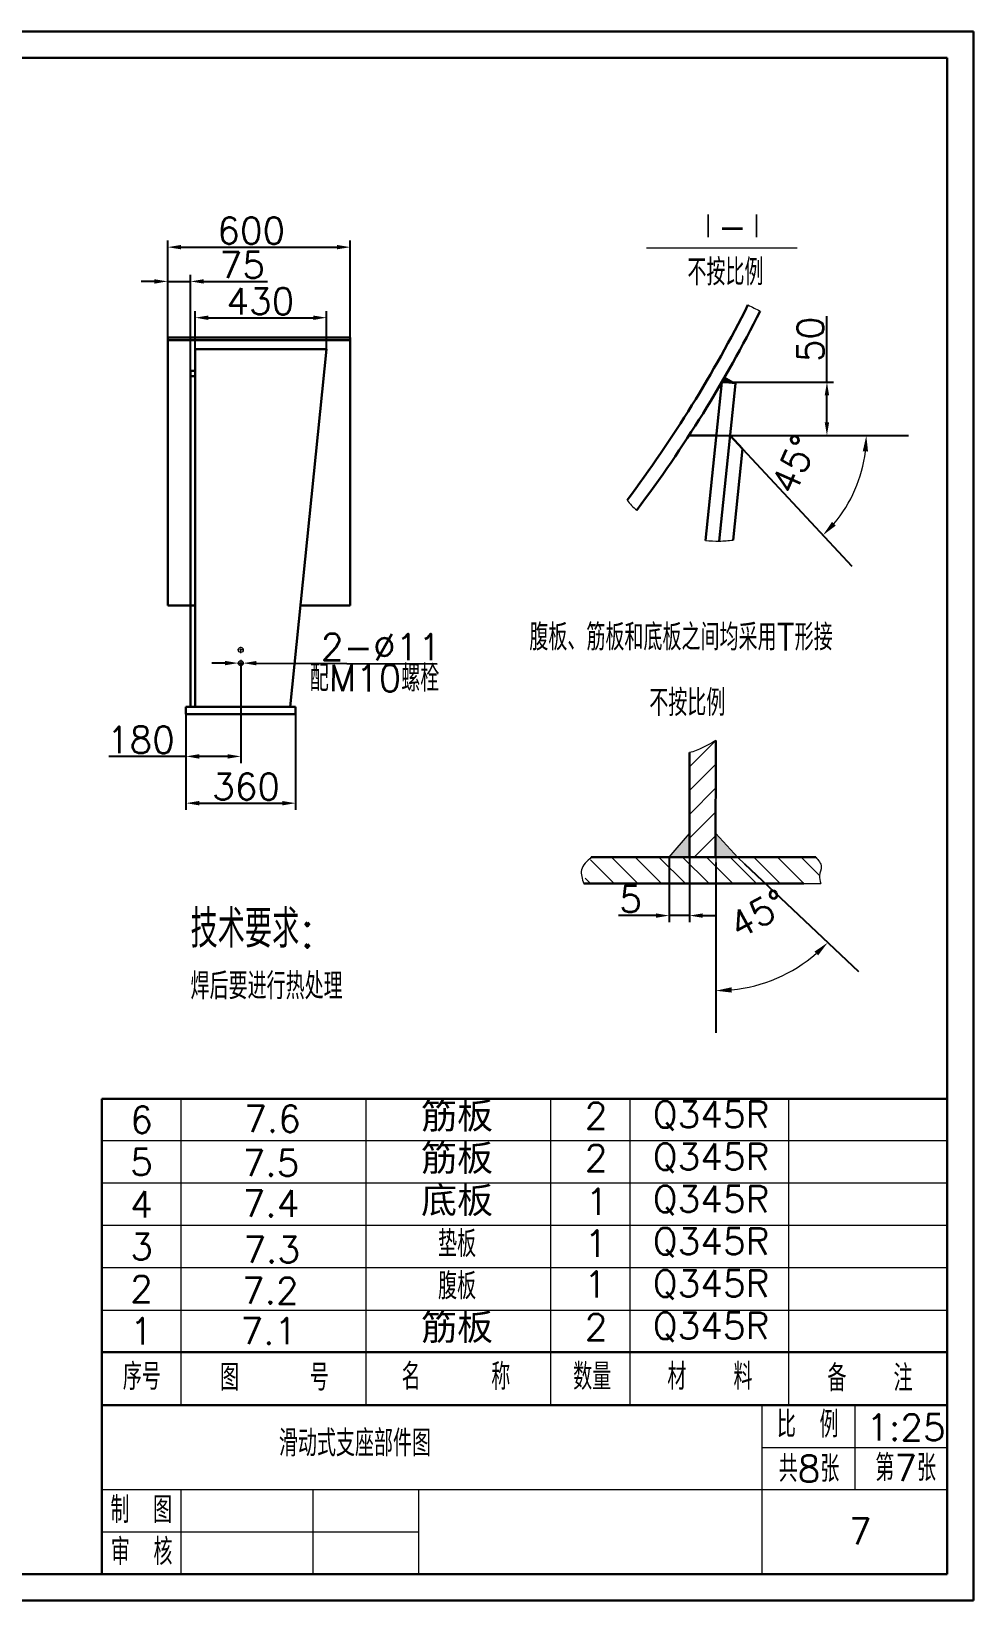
# Model space of a CAD drawing. Header units: millimetres. Extents: x 0 to 6120, y 0 to 841.
# Drawn here: x 4741.7 to 4920, y 0 to 297 of the extents above; entities that cross this region are included whole.
import ezdxf

# ---------------------------------------------------------------- set-up
doc = ezdxf.new("R2010")
doc.units = ezdxf.units.MM
doc.linetypes.add('CENTER2', pattern=[1.125, 0.75, -0.125, 0.125, -0.125])
for name, color, linetype, lineweight in [('尺寸线', 3, 'Continuous', 15), ('文字层', 7, 'Continuous', 15), ('粗实线', 7, 'Continuous', 30), ('细实线', 7, 'Continuous', 15), ('细点划线', 1, 'CENTER2', 18)]:
    doc.layers.add(name, color=color, linetype=linetype, lineweight=lineweight)
doc.styles.get("Standard").update_dxf_attribs({"font": 'txt.shx', "bigfont": 'gbcbig.shx'})
doc.dimstyles.new('ISO-25$0', dxfattribs={"dimtxt": 5, "dimasz": 2.5, "dimexe": 1.25, "dimexo": 0, "dimtad": 1, "dimdec": 0, "dimdsep": 46, "dimtxsty": 'Standard', "dimcen": 2.5, "dimdle": 5, "dimadec": 0, "dimazin": 0, "dimtfac": 1, "dimtdec": 0, "dimtmove": 0, "dimatfit": 2, "dimfxl": 0, "dimtolj": 1, "dimarcsym": 0})
doc.dimstyles.new('ISO-25$2', dxfattribs={"dimtxt": 5, "dimasz": 3, "dimexe": 8, "dimexo": 0, "dimgap": 10, "dimtad": 1, "dimdec": 0, "dimtxsty": 'Standard', "dimcen": 2.5, "dimdle": 6, "dimclrd": 256, "dimclre": 256, "dimclrt": 256, "dimadec": 0, "dimazin": 0, "dimtfac": 1, "dimtdec": 0, "dimtmove": 0, "dimatfit": 3, "dimfxl": 0, "dimtolj": 1, "dimarcsym": 0})
doc.dimstyles.new('ISO-25$3', dxfattribs={"dimtxt": 5, "dimasz": 2.5, "dimexe": 1.25, "dimexo": 0, "dimtad": 1, "dimdec": 0, "dimdsep": 46, "dimtxsty": 'Standard', "dimcen": 2.5, "dimdle": 5, "dimadec": 0, "dimazin": 0, "dimtfac": 1, "dimtdec": 0, "dimtmove": 0, "dimatfit": 2, "dimfxl": 0, "dimtolj": 1, "dimarcsym": 0})

# ---------------------------------------------------------------- blocks, each defined once
blk = doc.blocks.new('*X218')
at = {"layer": '尺寸线'}
for points in [[(4899.02, 217.54), (4900.02, 217.48), (4899.69, 220.51)], [(4893.91, 203.46), (4893.19, 204.15), (4891.48, 201.64)]]:
    blk.add_hatch(color=256, dxfattribs=at).paths.add_polyline_path(points, flags=0)
at = {"layer": '尺寸线', "lineweight": -2}
for p, q in [((4873.9, 220.51), (4907.69, 220.51)), ((4876.25, 217.99), (4896.93, 195.78))]:
    blk.add_line(p, q, dxfattribs=at)
at = {"layer": '尺寸线'}
blk.add_arc((4873.9, 220.51), 25.79, 319.6323, 353.3304, dxfattribs=at)
at = {"layer": '尺寸线', "insert": (4886.01, 215.04), "char_height": 5, "width": 30, "attachment_point": 5, "rotation": 65.7105}
blk.add_mtext('45%%D', dxfattribs=at)
blk = doc.blocks.new('*X219')
at = {"layer": '尺寸线'}
for points in [[(4891.82, 228.12), (4892.65, 228.12), (4892.24, 230.62)], [(4891.82, 223.01), (4892.65, 223.01), (4892.24, 220.51)]]:
    blk.add_hatch(color=0, dxfattribs=at).paths.add_polyline_path(points, flags=0)
at = {"layer": '尺寸线', "color": 0, "lineweight": -2}
for p, q in [((4892.24, 230.62), (4892.24, 243.08)), ((4872.34, 230.62), (4893.49, 230.62)), ((4892.24, 223.01), (4892.24, 228.12)), ((4871.3, 220.51), (4893.49, 220.51))]:
    blk.add_line(p, q, dxfattribs=at)
at = {"layer": '尺寸线', "color": 0, "insert": (4889.11, 238.7), "char_height": 5, "width": 24.2857, "attachment_point": 5, "rotation": 90}
blk.add_mtext('50', dxfattribs=at)
blk = doc.blocks.new('*X232')
at = {"layer": '尺寸线'}
for points in [[(4859.89, 130.07), (4859.89, 129.24), (4862.39, 129.65)], [(4868.71, 130.07), (4868.71, 129.24), (4866.21, 129.65)]]:
    blk.add_hatch(color=0, dxfattribs=at).paths.add_polyline_path(points, flags=0)
at = {"layer": '尺寸线', "color": 0, "lineweight": -2}
for p, q in [((4862.39, 140.57), (4862.39, 128.4)), ((4866.21, 140.57), (4866.21, 128.4)), ((4859.89, 129.65), (4852.8, 129.65)), ((4866.21, 129.65), (4862.39, 129.65)), ((4868.71, 129.65), (4871.21, 129.65))]:
    blk.add_line(p, q, dxfattribs=at)
at = {"layer": '尺寸线', "color": 0, "insert": (4855.1, 132.78), "char_height": 5, "width": 10, "attachment_point": 5}
blk.add_mtext('5', dxfattribs=at)
blk = doc.blocks.new('*X233')
at = {"layer": '尺寸线'}
for points in [[(4889.88, 122.83), (4890.57, 122.11), (4892.39, 124.54)], [(4874.24, 115.08), (4874.18, 116.08), (4871.21, 115.43)]]:
    blk.add_hatch(color=256, dxfattribs=at).paths.add_polyline_path(points, flags=0)
at = {"layer": '尺寸线', "lineweight": -2}
for p, q in [((4871.21, 139.72), (4871.21, 107.43)), ((4876.65, 139.45), (4898.2, 119.04))]:
    blk.add_line(p, q, dxfattribs=at)
at = {"layer": '尺寸线'}
blk.add_arc((4871.21, 144.59), 29.16, 275.8968, 310.6756, dxfattribs=at)
at = {"layer": '尺寸线', "insert": (4879.22, 129.98), "char_height": 5, "width": 30, "attachment_point": 5, "rotation": 28.7245}
blk.add_mtext('45%%D', dxfattribs=at)
blk = doc.blocks.new('*X384')
at = {"layer": '尺寸线'}
for points in [[(4773.42, 160.2), (4773.42, 159.36), (4770.92, 159.78)], [(4778.79, 160.2), (4778.79, 159.36), (4781.29, 159.78)]]:
    blk.add_hatch(color=0, dxfattribs=at).paths.add_polyline_path(points, flags=0)
at = {"layer": '尺寸线', "color": 0, "lineweight": -2}
for p, q in [((4781.29, 177.44), (4781.29, 158.53)), ((4770.92, 167.76), (4770.92, 158.53)), ((4770.92, 159.78), (4756.34, 159.78)), ((4778.79, 159.78), (4773.42, 159.78))]:
    blk.add_line(p, q, dxfattribs=at)
at = {"layer": '尺寸线', "color": 0, "insert": (4762.38, 162.91), "char_height": 5, "width": 36.4286, "attachment_point": 5}
blk.add_mtext('180', dxfattribs=at)
blk = doc.blocks.new('*X385')
at = {"layer": '尺寸线'}
for points in [[(4775.15, 243.22), (4775.15, 242.39), (4772.65, 242.81)], [(4795.03, 243.22), (4795.03, 242.39), (4797.53, 242.81)]]:
    blk.add_hatch(color=0, dxfattribs=at).paths.add_polyline_path(points, flags=0)
at = {"layer": '尺寸线', "color": 0, "lineweight": -2}
for p, q in [((4772.65, 236.83), (4772.65, 244.06)), ((4797.53, 236.83), (4797.53, 244.06)), ((4775.15, 242.81), (4795.03, 242.81))]:
    blk.add_line(p, q, dxfattribs=at)
at = {"layer": '尺寸线', "color": 0, "insert": (4785.01, 245.93), "char_height": 5, "width": 38.5714, "attachment_point": 5}
blk.add_mtext('430', dxfattribs=at)
blk = doc.blocks.new('*X386')
at = {"layer": '尺寸线'}
for points in [[(4769.96, 256.58), (4769.96, 255.75), (4767.46, 256.16)], [(4799.52, 256.58), (4799.52, 255.75), (4802.02, 256.16)]]:
    blk.add_hatch(color=0, dxfattribs=at).paths.add_polyline_path(points, flags=0)
at = {"layer": '尺寸线', "color": 0, "lineweight": -2}
for p, q in [((4767.46, 238.58), (4767.46, 257.41)), ((4769.96, 256.16), (4799.52, 256.16)), ((4802.02, 238.58), (4802.02, 257.41))]:
    blk.add_line(p, q, dxfattribs=at)
at = {"layer": '尺寸线', "color": 0, "insert": (4783.27, 259.29), "char_height": 5, "width": 37.8571, "attachment_point": 5}
blk.add_mtext('600', dxfattribs=at)
blk = doc.blocks.new('*X387')
at = {"layer": '尺寸线'}
for points in [[(4764.96, 250.09), (4764.96, 249.26), (4767.46, 249.68)], [(4774.28, 250.09), (4774.28, 249.26), (4771.78, 249.68)]]:
    blk.add_hatch(color=0, dxfattribs=at).paths.add_polyline_path(points, flags=0)
at = {"layer": '尺寸线', "color": 0, "lineweight": -2}
for p, q in [((4764.96, 249.68), (4762.46, 249.68)), ((4767.46, 238.58), (4767.46, 250.93)), ((4767.46, 249.68), (4771.78, 249.68)), ((4771.78, 232.78), (4771.78, 250.93)), ((4774.28, 249.68), (4786.37, 249.68))]:
    blk.add_line(p, q, dxfattribs=at)
at = {"layer": '尺寸线', "color": 0, "insert": (4781.57, 252.8), "char_height": 5, "width": 24.2857, "attachment_point": 5}
blk.add_mtext('75', dxfattribs=at)
blk = doc.blocks.new('*X388')
at = {"layer": '尺寸线'}
for points in [[(4773.42, 151.34), (4773.42, 150.51), (4770.92, 150.93)], [(4789.16, 151.34), (4789.16, 150.51), (4791.66, 150.93)]]:
    blk.add_hatch(color=0, dxfattribs=at).paths.add_polyline_path(points, flags=0)
at = {"layer": '尺寸线', "color": 0, "lineweight": -2}
for p, q in [((4770.92, 167.76), (4770.92, 149.68)), ((4791.66, 167.76), (4791.66, 149.68)), ((4773.42, 150.93), (4789.16, 150.93))]:
    blk.add_line(p, q, dxfattribs=at)
at = {"layer": '尺寸线', "color": 0, "insert": (4782.3, 154.05), "char_height": 5, "width": 38.5714, "attachment_point": 5}
blk.add_mtext('360', dxfattribs=at)
blk = doc.blocks.new('*X389')
at = {"layer": '尺寸线'}
for points in [[(4778.31, 177.86), (4778.31, 177.03), (4780.81, 177.44)], [(4784.26, 177.84), (4784.26, 177.01), (4781.76, 177.43)]]:
    blk.add_hatch(color=0, dxfattribs=at).paths.add_polyline_path(points, flags=0)
at = {"layer": '尺寸线', "color": 0, "lineweight": -2}
for p, q in [((4778.31, 177.44), (4775.81, 177.45)), ((4780.81, 177.44), (4781.76, 177.43)), ((4784.26, 177.43), (4818.45, 177.33))]:
    blk.add_line(p, q, dxfattribs=at)
at = {"layer": '尺寸线', "color": 0, "insert": (4807.83, 180.49), "char_height": 5, "width": 66.4286, "attachment_point": 5, "rotation": 359.8379}
blk.add_mtext('2-%%C11', dxfattribs=at)

msp = doc.modelspace()

# ---------------------------------------------------------------- hatches: boundary and pattern name
at = {"layer": '粗实线'}
h = msp.add_hatch(color=256, dxfattribs=at)
edge = h.paths.add_edge_path(flags=0)
edge.add_arc((4661.54984, 353.23317), 243.85534, 329.81405, 330.0624676, ccw=False)
edge.add_line((4872.33793, 230.62076), (4874.91637, 230.35592))
edge.add_line((4874.91637, 230.35592), (4872.86756, 231.53582))
at = {"layer": '细实线'}
h = msp.add_hatch(color=256, dxfattribs=at)
h.paths.add_polyline_path([(4866.20598, 145.20017), (4862.27812, 140.70131), (4866.20598, 140.70131)], flags=0)
h.paths.add_polyline_path([(4871.20598, 145.19136), (4871.20598, 140.70131), (4875.34506, 140.70131)], flags=0)

# ---------------------------------------------------------------- linework, layer by layer
at = {"layer": '粗实线'}
for p, q in [((4920, 297), (4500, 297)), ((4920, 297), (4920, 0)), ((4915, 292), (4525, 292)), ((4915, 292), (4915, 5)), ((4767.46329, 239.08418), (4767.46329, 188.32698)), ((4767.46329, 239.08418), (4802.02329, 239.08418)), ((4767.46329, 238.58153), (4802.02329, 238.58153)), ((4802.02329, 239.08418), (4802.02329, 188.32698)), ((4772.64729, 236.82588), (4797.53049, 236.82588)), ((4772.64729, 236.82588), (4772.64729, 169.14618)), ((4797.53049, 236.82588), (4790.61849, 169.14618)), ((4771.78329, 232.77978), (4771.78329, 169.14618)), ((4771.78329, 232.77978), (4772.64729, 232.77978)), ((4771.78329, 231.77181), (4772.64729, 231.77181)), ((4872.33793, 230.62076), (4869.25689, 200.62404)), ((4874.91637, 230.35592), (4871.85102, 200.51195)), ((4871.29897, 220.50551), (4866.11963, 220.50551)), ((4873.90461, 220.50551), (4876.25142, 217.98558)), ((4876.25142, 217.98558), (4874.47607, 200.70103)), ((4772.64729, 188.32698), (4767.46329, 188.32698)), ((4802.02329, 188.32698), (4792.57739, 188.32698)), ((4770.91929, 169.14618), (4791.65529, 169.14618)), ((4770.91929, 169.14618), (4770.91929, 167.76378)), ((4770.91929, 167.76378), (4791.65529, 167.76378)), ((4791.65529, 169.14618), (4791.65529, 167.76378)), ((4866.20598, 140.70131), (4866.20598, 160.48699)), ((4871.20598, 162.78979), (4871.16908, 140.73484)), ((4871.20598, 140.70131), (4847.63875, 140.70131)), ((4871.21422, 140.73476), (4890.10779, 140.70315)), ((4887.89036, 135.70131), (4846.20598, 135.70131)), ((4846.20598, 135.70131), (4871.20598, 135.70131)), ((4525, 5), (4915, 5)), ((4500, 0), (4920, 0))]:
    msp.add_line(p, q, dxfattribs=at)
at = {"layer": '粗实线', "color": 0}
for p, q in [((4915.00002, 95.00007), (4755.00002, 95.00007)), ((4755.00005, 95.00007), (4755.00005, 5)), ((4755.00005, 47), (4915.00005, 47)), ((4755.00005, 37), (4915.00005, 37))]:
    msp.add_line(p, q, dxfattribs=at)
at = {"layer": '粗实线'}
for radius, start in [(241.272, 323.0737076), (243.864, 322.9813377)]:
    msp.add_arc((4661.54234, 353.23751), radius, start, 333.4053149, dxfattribs=at)
at = {"layer": '细实线'}
for p, q in [((4858.07074, 256.02487), (4886.57701, 256.02487)), ((4872.33793, 230.62076), (4874.91637, 230.35592)), ((4874.91637, 230.35592), (4872.86756, 231.53582)), ((4864.46244, 217.98558), (4864.46244, 217.98558)), ((4781.76248, 177.43387), (4780.81209, 177.43753)), ((4866.20598, 157.78979), (4871.20598, 162.78979)), ((4866.20598, 153.29967), (4871.20598, 158.29967)), ((4866.20598, 148.80954), (4871.20598, 153.80954)), ((4866.20598, 144.31941), (4871.20598, 149.31941)), ((4866.16809, 145.15677), (4862.30412, 140.7311)), ((4867.07802, 140.70131), (4871.20598, 144.82928)), ((4871.22052, 145.17558), (4875.37142, 140.67272)), ((4851.96933, 135.70131), (4847.46543, 140.20522)), ((4856.45946, 135.70131), (4851.45946, 140.70131)), ((4860.94959, 135.70131), (4855.94959, 140.70131)), ((4865.43972, 135.70131), (4860.43972, 140.70131)), ((4869.92985, 135.70131), (4864.92985, 140.70131)), ((4874.41997, 135.70131), (4869.41997, 140.70131)), ((4871.21422, 140.73476), (4871.21422, 139.71682)), ((4878.9101, 135.70131), (4873.9101, 140.70131)), ((4875.35739, 140.6669), (4876.64788, 139.44537)), ((4883.40023, 135.70131), (4878.40023, 140.70131)), ((4887.89036, 135.70131), (4882.89036, 140.70131)), ((4890.83182, 137.24998), (4887.38049, 140.70131)), ((4847.47921, 135.70131), (4846.44865, 136.73187)), ((4887.89036, 135.70131), (4891.05212, 135.70131))]:
    msp.add_line(p, q, dxfattribs=at)
at = {"layer": '细实线', "color": 0}
for p, q in [((4770.00005, 37), (4770.00005, 95.00007)), ((4805.00005, 37), (4805.00005, 95.00007)), ((4840.00005, 37), (4840.00005, 95.00007)), ((4855.00005, 37), (4855.00005, 95.00007)), ((4885.00005, 37), (4885.00005, 95.00007)), ((4915.00002, 87.00007), (4755.00002, 87.00007)), ((4915.00002, 79.00007), (4755.00002, 79.00007)), ((4915.00002, 71.00007), (4755.00002, 71.00007)), ((4915.00005, 63), (4755.00005, 63)), ((4755.00005, 55), (4915.00005, 55)), ((4880.00005, 5), (4880.00005, 37)), ((4897.50005, 37), (4897.50005, 21)), ((4880.00005, 29), (4915.00005, 29)), ((4755.00005, 21), (4915.00005, 21)), ((4770.00005, 5), (4770.00005, 21)), ((4795.00005, 5), (4795.00005, 21)), ((4815.00005, 5), (4815.00005, 21)), ((4755.00005, 13), (4815.00005, 13))]:
    msp.add_line(p, q, dxfattribs=at)
at = {"layer": '细实线'}
for centre in [(4781.28729, 179.92794), (4781.28729, 177.4357)]:
    msp.add_circle(centre, 0.4752, dxfattribs=at)
for points in [[(4877.28674, 245.22579), (4878.05933, 244.839), (4878.83191, 244.45221), (4879.6045, 244.06542)], [(4854.41736, 208.2844), (4854.94982, 207.57277), (4855.54361, 206.88732), (4856.25298, 206.41306)], [(4869.25689, 200.62404), (4870.1216, 200.58668), (4870.98631, 200.54932), (4871.85102, 200.51195)], [(4871.85102, 200.51195), (4872.72603, 200.57498), (4873.60105, 200.638), (4874.47607, 200.70103)], [(4871.20598, 162.78979), (4869.57712, 161.8451), (4867.94826, 160.90041), (4866.20598, 160.48699)]]:
    msp.add_open_spline(points, degree=3, dxfattribs=at)
for points, knots in [([(4847.63875, 140.70131), (4846.816, 139.95406), (4845.27788, 138.55706), (4845.91135, 136.60788), (4846.20598, 135.70131)], [0, 0, 0, 0, 15951.478154969, 29821.40052721, 29821.40052721, 29821.40052721, 29821.40052721]), ([(4890.10779, 140.70315), (4890.62898, 140.12525), (4891.56861, 139.08339), (4890.61962, 137.28317), (4890.91153, 136.21551), (4891.05212, 135.70131)], [0, 0, 0, 0, 16403.128419521, 29572.240061275, 41806.890749876, 41806.890749876, 41806.890749876, 41806.890749876])]:
    msp.add_open_spline(points, degree=3, knots=knots, dxfattribs=at)
at = {"layer": '细点划线'}
for p, q in [((4781.89209, 179.92794), (4780.68249, 179.92794)), ((4781.28729, 179.32314), (4781.28729, 180.53274)), ((4780.68249, 177.4357), (4781.89209, 177.4357)), ((4781.28729, 178.0405), (4781.28729, 176.8309))]:
    msp.add_line(p, q, dxfattribs=at)

# ---------------------------------------------------------------- texts
at = {"layer": '尺寸线', "color": 0, "char_height": 5, "attachment_point": 1}
for s, insert, width in [('序号', (4758.97492, 44.88977), 10.4364794), ('图   号', (4777.38378, 44.74503), 29.1353811), ('名   称', (4811.7374, 44.88977), 28.1210727), ('数量', (4844.20659, 44.88999), 10.8715422), ('材  料', (4862.03579, 44.88977), 25.6565547), ('备  注', (4892.33092, 44.6003), 23.7721205), ('比 例', (4882.77766, 35.85739), 17.5), ('1:25', (4899.70016, 35.28765), 9.2857143), ('共8张', (4883.10155, 27.45863), 15.3788618), ('第7张', (4901.39934, 27.62176), 15.7244752), ('7', (4896.40827, 15.5929), 26.3443564), ('审 核', (4756.71327, 11.7414), 13.4380913)]:
    msp.add_mtext(s, dxfattribs=dict(at, insert=insert, width=width))
at = {"layer": '文字层', "char_height": 5}
for s, insert, width, attachment_point in [('Ⅰ-Ⅰ', (4867.95078, 262.52794), 47.675199, 1), ('不按比例', (4873.03299, 251.42029), 30.2081471, 5), ('腹板、筋板和底板之间均采用T形接', (4864.62449, 182.32193), 109.6121651, 5), ('不按比例', (4858.61029, 172.42823), 37.0815136, 1), ('{\\H1.429x;技术要求:\\P}焊后要进行热处理\\P    ', (4771.78431, 130.7274), 100.2208, 1), ('{\\fsimsun|b0|i0|c91|p0;筋板}', (4822.23448, 91.52348), 37.5919475, 5), ('6', (4762.50004, 91.00007), 15.000028, 5), ('7.6', (4787.30347, 91.17744), 60, 5), ('2', (4848.55, 91.79162), 8, 5), ('Q345R', (4870.29988, 91.78048), 30, 5), ('{\\fsimsun|b0|i0|c91|p0;筋板}', (4822.23448, 83.52348), 37.5919475, 5), ('2', (4848.55, 83.79162), 8, 5), ('Q345R', (4870.29988, 83.78048), 30, 5), ('5', (4762.50004, 83.00007), 15.000028, 5), ('7.5', (4787.02001, 82.84755), 60, 5), ('4', (4762.50004, 75.00007), 15.000028, 5), ('7.4', (4787.02001, 75.16686), 60, 5), ('{\\fsimsun|b0|i0|c91|p0;底板}', (4822.23448, 75.52348), 37.5919475, 5), ('1', (4848.73167, 75.49037), 8, 5), ('Q345R', (4870.29988, 75.78048), 30, 5), ('3', (4762.50004, 67.00003), 15.000028, 5), ('7.3', (4787.1601, 66.43228), 60, 5), ('垫板', (4822.23448, 67.52348), 37.5919475, 5), ('1', (4848.50845, 67.58984), 8, 5), ('Q345R', (4870.29988, 67.78048), 30, 5), ('腹板', (4822.23448, 59.52348), 37.5919475, 5), ('1', (4848.38098, 59.87768), 8, 5), ('Q345R', (4870.29988, 59.78048), 30, 5), ('2', (4762.50005, 59), 15, 5), ('7.2', (4786.87992, 58.65618), 60, 5), ('1', (4762.50005, 51), 15, 5), ('7.1', (4786.59974, 51.01651), 60, 5), ('{\\fsimsun|b0|i0|c91|p0;筋板}', (4822.23448, 51.52348), 37.5919475, 5), ('2', (4848.55, 51.79162), 8, 5), ('Q345R', (4870.29988, 51.78048), 30, 5)]:
    msp.add_mtext(s, dxfattribs=dict(at, insert=insert, width=width, attachment_point=attachment_point))
at = {"layer": '文字层', "insert": (4806.61523, 174.58279), "char_height": 5, "width": 80, "attachment_point": 5, "rotation": 359.7794012}
msp.add_mtext('配M10螺栓', dxfattribs=at)
at = {"layer": '文字层', "color": 0, "insert": (4756.6351, 19.68158), "char_height": 5, "width": 15, "attachment_point": 1}
msp.add_mtext('制 图', dxfattribs=at)
at = {"layer": '细实线', "color": 0, "insert": (4788.50555, 32.29813), "char_height": 5, "width": 103.6409463, "attachment_point": 1}
msp.add_mtext('{\\C256;滑动式支座部件图}', dxfattribs=at)

# ---------------------------------------------------------------- dimensions: what is measured, and where the dimension line sits
at = {"layer": '尺寸线'}
for base, p1, p2, text, picture, middle in [((4802.02329, 256.16408), (4767.46329, 238.58153), (4802.02329, 238.58153), '600', '*X386', (4783.26973, 256.16408)), ((4771.78329, 249.67509), (4767.46329, 238.58153), (4771.78329, 232.77978), '75', '*X387', (4781.57495, 249.67509)), ((4797.53049, 242.80619), (4772.64729, 236.82588), (4797.53049, 236.82588), '430', '*X385', (4785.01412, 242.80619)), ((4781.28729, 159.78077), (4770.91929, 167.76378), (4781.28729, 177.4357), '180', '*X384', (4762.37762, 159.78077)), ((4791.65529, 150.92772), (4770.91929, 167.76378), (4791.65529, 167.76378), '360', '*X388', (4782.30182, 150.92772))]:
    dim = msp.add_linear_dim(base=base, p1=p1, p2=p2, text=text, dimstyle='ISO-25$0', override={"dimsah": 1}, dxfattribs=at)
    dim.commit()
    dim.dimension.update_dxf_attribs({"geometry": picture, "text_midpoint": middle, "dimtype": 160})
dim = msp.add_linear_dim(base=(4892.23622, 220.50551), p1=(4872.33793, 230.62076), p2=(4871.29897, 220.50551), angle=90, text='50', dimstyle='ISO-25$0', override={"dimsah": 1}, dxfattribs=at)
dim.commit()
dim.dimension.update_dxf_attribs({"geometry": '*X219', "text_midpoint": (4892.23622, 238.70349), "dimtype": 160})
for base, line1, line2, picture, middle in [((4897.4083, 209.89839), ((4873.90461, 220.50551), (4876.25142, 217.98558)), ((4871.29897, 220.50551), (4866.11963, 220.50551)), '*X218', (4897.4083, 209.89839)), ((4885.22946, 119.01528), ((4871.21422, 140.73476), (4871.21422, 139.71682)), ((4875.35739, 140.6669), (4876.64788, 139.44537)), '*X233', (4885.22946, 119.01528))]:
    dim = msp.add_angular_dim_2l(base=base, line1=line1, line2=line2, text='45%%D', dimstyle='ISO-25$2', override={"dimtad": 1, "dimtih": 0, "dimtoh": 0, "dimsah": 1}, dxfattribs=at)
    dim.commit()
    dim.dimension.update_dxf_attribs({"geometry": picture, "text_midpoint": middle, "dimtype": 162})
dim = msp.add_diameter_dim_2p(p1=(4780.81209, 177.43704), p2=(4781.76249, 177.43435), text='2-%%C11', dimstyle='ISO-25$3', override={"dimpost": '%%C<>', "dimsah": 1}, dxfattribs=at)
dim.commit()
dim.dimension.update_dxf_attribs({"geometry": '*X389', "text_midpoint": (4807.82096, 177.36064), "dimtype": 163})
dim = msp.add_linear_dim(base=(4862.3882, 129.65484), p1=(4866.20638, 140.56799), p2=(4862.3882, 140.56799), text='5', dimstyle='ISO-25$0', override={"dimsah": 1}, dxfattribs=at)
dim.commit()
dim.dimension.update_dxf_attribs({"geometry": '*X232', "text_midpoint": (4855.09654, 129.65484)})

doc.saveas('drawing.dxf')
